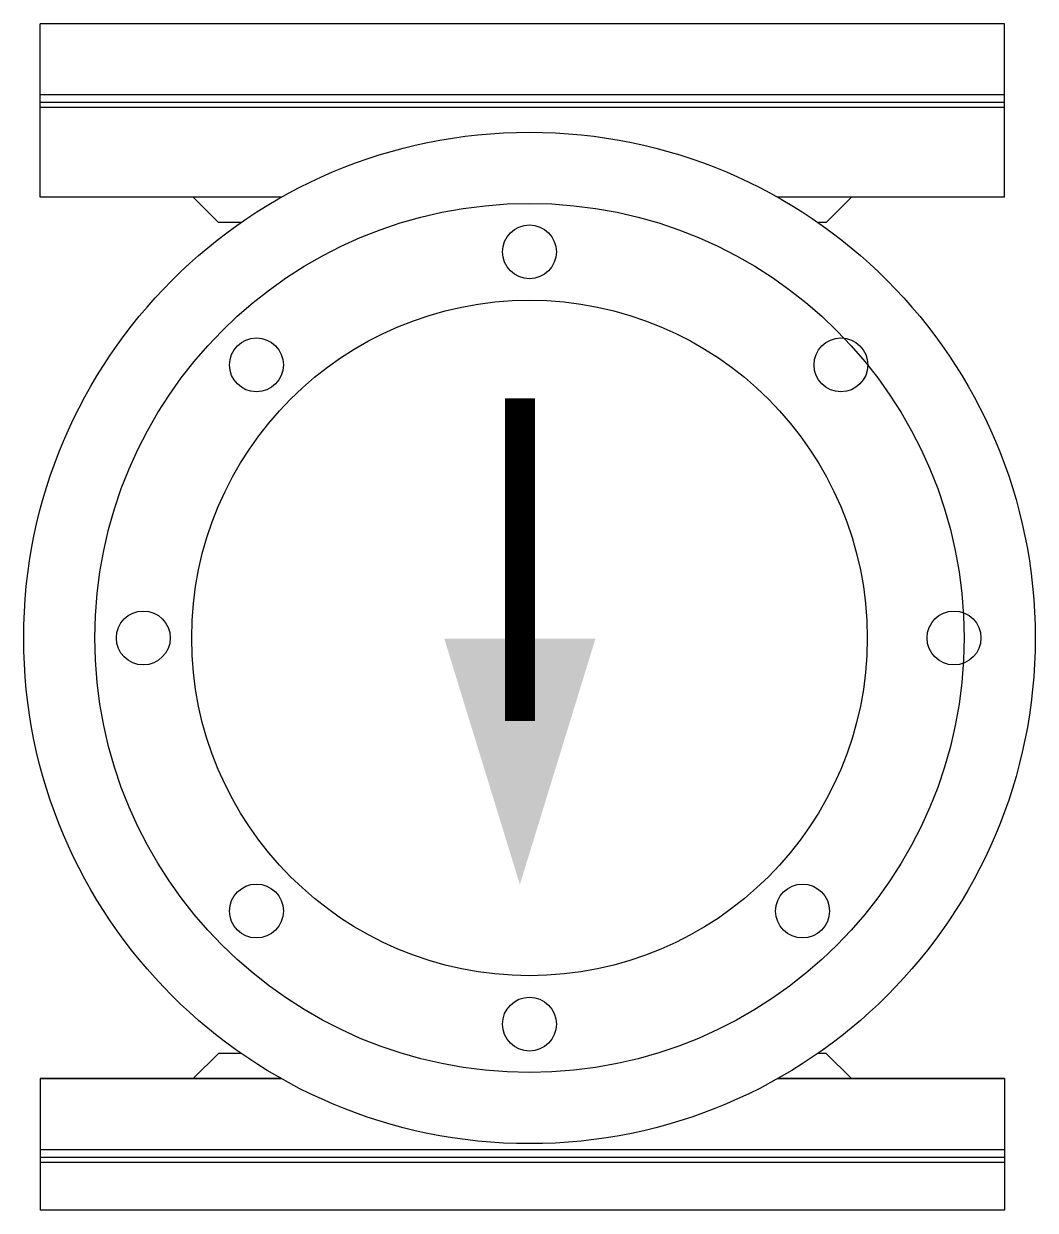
# Model space of a CAD drawing. Header units: inches. Extents: x -98933 to 1585249, y -3352739 to 192771.
# Drawn here: x -34303.6 to -33999.4, y -150068.6 to -149711.8 of the extents above; entities that cross this region are included whole.
import ezdxf

# ---------------------------------------------------------------- set-up
doc = ezdxf.new("R2010")
doc.units = ezdxf.units.IN
doc.header["$MEASUREMENT"] = 0
for name, color, linetype in [('M-L-TEXT25', 70, 'Continuous'), ('M-SYM', 20, 'Continuous'), ('pump pipe', 241, 'Continuous')]:
    doc.layers.add(name, color=color, linetype=linetype)
doc.layers.add('WALI', color=7, linetype='Continuous', lineweight=30)

# ---------------------------------------------------------------- blocks, each defined once
blk = doc.blocks.new('CV')
at = {"layer": 'M-L-TEXT25', "color": 1, "const_width": 13.04, "elevation": 0}
blk.add_lwpolyline([(232766.4, -108246.63), (232766.4, -108106.53)], dxfattribs=at)
at = {"layer": 'M-L-TEXT25', "color": 1}
blk.add_solid([(232733.58, -108210.8, 0), (232799.22, -108210.8, 0), (232766.4, -108317.54, 0)], dxfattribs=at)
at = {"layer": 'M-SYM', "color": 1}
for centre, radius in [((232770.57, -108210.52, 0), 219.52), ((232770.57, -108210.52, 0), 188.62), ((232770.57, -108042.91, 0), 11.69), ((232770.57, -108210.52, 0), 146.61), ((232652.05, -108092, 0), 11.69), ((232905.75, -108092, 0), 11.69), ((232602.95, -108210.52, 0), 11.69), ((232954.84, -108210.52, 0), 11.69), ((232652.05, -108329.05, 0), 11.69), ((232889.09, -108329.05, 0), 11.69), ((232770.57, -108378.14, 0), 11.69)]:
    blk.add_circle(centre, radius, dxfattribs=at)
at = {"layer": 'pump pipe', "color": 1}
for p, q in [((232976.77, -107943.89, 0), (232558.2, -107943.89, 0)), ((232558.2, -108019.23, 0), (232558.2, -107943.89, 0)), ((232976.77, -108019.23, 0), (232976.77, -107943.89, 0)), ((232558.2, -108019.23, 0), (232558.2, -107962.1, 0)), ((232976.77, -108019.23, 0), (232976.77, -107962.1, 0)), ((232976.77, -107974.77, 0), (232558.2, -107974.77, 0)), ((232976.77, -107974.77, 0), (232558.2, -107974.77, 0)), ((232942.17, -107974.77, 0), (232592.8, -107974.77, 0)), ((232976.77, -107978.08, 0), (232558.2, -107978.08, 0)), ((232976.77, -107978.08, 0), (232558.2, -107978.08, 0)), ((232976.77, -107978.08, 0), (232558.2, -107978.08, 0)), ((232976.77, -107978.08, 0), (232558.2, -107978.08, 0)), ((232976.77, -107978.08, 0), (232558.2, -107978.08, 0)), ((232976.77, -107978.08, 0), (232558.2, -107978.08, 0)), ((232976.77, -107980.28, 0), (232558.2, -107980.28, 0)), ((232976.77, -107980.28, 0), (232558.2, -107980.28, 0)), ((232976.77, -107980.28, 0), (232558.2, -107980.28, 0)), ((232976.77, -107980.28, 0), (232558.2, -107980.28, 0)), ((232976.77, -107980.28, 0), (232558.2, -107980.28, 0)), ((232976.77, -107980.28, 0), (232558.2, -107980.28, 0)), ((232976.77, -107980.28, 0), (232558.2, -107980.28, 0)), ((232942.17, -107978.08, 0), (232592.8, -107978.08, 0)), ((232942.17, -107978.08, 0), (232592.8, -107978.08, 0)), ((232942.17, -107980.28, 0), (232592.8, -107980.28, 0)), ((232942.17, -107980.28, 0), (232592.8, -107980.28, 0)), ((232662.9, -108019.23, 0), (232558.2, -108019.23, 0)), ((232662.9, -108019.23, 0), (232558.2, -108019.23, 0)), ((232624.66, -108019.23, 0), (232635.65, -108030.22, 0)), ((232624.66, -108019.23, 0), (232635.65, -108030.22, 0)), ((232976.77, -108019.23, 0), (232878.25, -108019.23, 0)), ((232976.77, -108019.23, 0), (232878.25, -108019.23, 0)), ((232910.31, -108019.23, 0), (232899.32, -108030.22, 0)), ((232910.31, -108019.23, 0), (232899.32, -108030.22, 0)), ((232645.37, -108030.22, 0), (232635.65, -108030.22, 0)), ((232645.37, -108030.22, 0), (232635.65, -108030.22, 0)), ((232899.32, -108030.22, 0), (232895.78, -108030.22, 0)), ((232899.32, -108030.22, 0), (232895.78, -108030.22, 0)), ((232624.66, -108401.82, 0), (232635.65, -108390.83, 0)), ((232645.37, -108390.83, 0), (232635.65, -108390.83, 0)), ((232899.32, -108390.83, 0), (232895.78, -108390.83, 0)), ((232910.31, -108401.82, 0), (232899.32, -108390.83, 0)), ((232558.2, -108401.82, 0), (232558.2, -108458.95, 0)), ((232662.9, -108401.82, 0), (232558.2, -108401.82, 0)), ((232663.03, -108401.89, 0), (232558.2, -108401.89, 0)), ((232976.77, -108401.89, 0), (232878.12, -108401.89, 0)), ((232976.77, -108401.82, 0), (232878.25, -108401.82, 0)), ((232976.77, -108401.82, 0), (232976.77, -108458.95, 0)), ((232976.77, -108432.77, 0), (232558.2, -108432.77, 0)), ((232976.77, -108432.77, 0), (232558.2, -108432.77, 0)), ((232976.77, -108436.08, 0), (232558.2, -108436.08, 0)), ((232976.77, -108436.08, 0), (232558.2, -108436.08, 0)), ((232976.77, -108436.08, 0), (232558.2, -108436.08, 0)), ((232976.77, -108436.08, 0), (232558.2, -108436.08, 0)), ((232976.77, -108436.08, 0), (232558.2, -108436.08, 0)), ((232976.77, -108436.08, 0), (232558.2, -108436.08, 0)), ((232976.77, -108438.28, 0), (232558.2, -108438.28, 0)), ((232976.77, -108438.28, 0), (232558.2, -108438.28, 0)), ((232976.77, -108438.28, 0), (232558.2, -108438.28, 0)), ((232976.77, -108438.28, 0), (232558.2, -108438.28, 0)), ((232976.77, -108438.28, 0), (232558.2, -108438.28, 0)), ((232976.77, -108438.28, 0), (232558.2, -108438.28, 0)), ((232976.77, -108438.28, 0), (232558.2, -108438.28, 0)), ((232976.77, -108458.95, 0), (232558.2, -108458.95, 0)), ((232976.77, -108458.95, 0), (232558.2, -108458.95, 0)), ((232942.17, -108458.95, 0), (232592.8, -108458.95, 0))]:
    blk.add_line(p, q, dxfattribs=at)

msp = doc.modelspace()

# ---------------------------------------------------------------- block references
at = {"layer": 'WALI', "color": 1, "lineweight": 5, "xscale": 0.692778556025587, "yscale": 0.6927785559964832, "zscale": 0.6927785560003838}
msp.add_blockref('CV', (-195409.95, -74930.61), dxfattribs=at)

doc.saveas('drawing.dxf')
